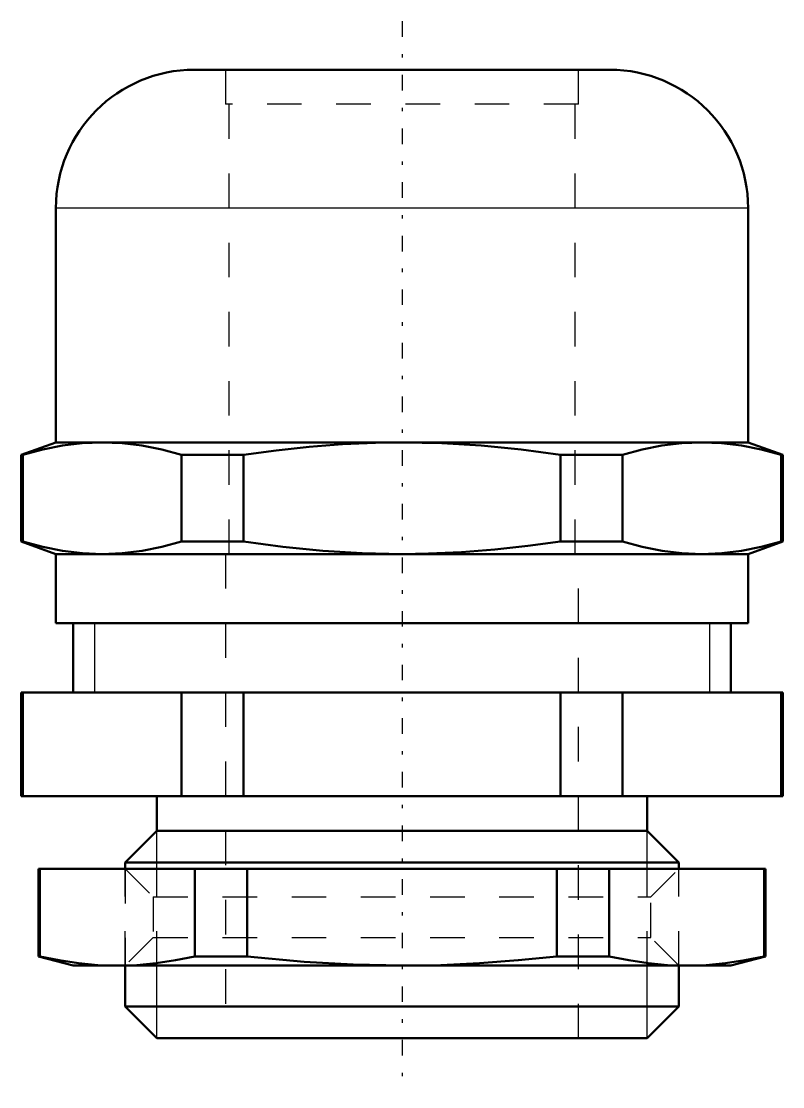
# Model space of a CAD drawing. Header units: millimetres. Extents: x -11 to 11, y -1.4 to 29.4.
import ezdxf

# ---------------------------------------------------------------- set-up
doc = ezdxf.new("R2010")
doc.units = ezdxf.units.MM
doc.linetypes.add('Center', pattern=[1.5, 0.45, -0.5, 0.05, -0.5])
doc.linetypes.add('Dashed', pattern=[2, 1, -1])
for name, color, linetype, lineweight in [('AM_0', 7, 'Continuous', 50), ('AM_4', 3, 'Continuous', 25), ('AM_5', 3, 'Continuous', 25), ('AM_7', 7, 'Center', 25), ('AM_9', 6, 'Dashed', 25)]:
    doc.layers.add(name, color=color, linetype=linetype, lineweight=lineweight)

# ---------------------------------------------------------------- blocks, each defined once
blk = doc.blocks.new('1_2411_811_02_0_in_2411_811_10__0')
at = {"layer": 'AM_0'}
for p, q in [((-10.5, 4.9), (-10.5, 2.368)), ((-10.5, 4.9), (10.5, 4.9)), ((-10.463, 2.368), (-10.463, 4.9)), ((-5.991, 4.9), (-5.991, 2.368)), ((-4.472, 2.368), (-4.472, 4.9)), ((4.472, 4.9), (4.472, 2.368)), ((5.991, 2.368), (5.991, 4.9)), ((10.463, 4.9), (10.463, 2.368)), ((10.5, 2.368), (10.5, 4.9)), ((-10.5, 2.368), (-9.5, 2.1)), ((-10.5, 2.368), (-10.463, 2.368)), ((-5.991, 2.368), (-4.472, 2.368)), ((4.472, 2.368), (5.991, 2.368)), ((9.5, 2.1), (10.5, 2.368)), ((10.463, 2.368), (10.5, 2.368)), ((-9.5, 2.1), (9.5, 2.1))]:
    blk.add_line(p, q, dxfattribs=at)
for points in [[(-8.227, 2.1), (-8.787, 2.118), (-9.345, 2.17), (-9.905, 2.254), (-10.463, 2.368)], [(-5.991, 2.368), (-6.548, 2.254), (-7.106, 2.17), (-7.666, 2.118), (-8.227, 2.1)], [(0, 2.1), (-1.411, 2.128), (-2.823, 2.21), (-4.472, 2.368)], [(4.472, 2.368), (3.359, 2.254), (2.243, 2.17), (1.122, 2.118), (0, 2.1)], [(8.227, 2.1), (7.668, 2.118), (7.109, 2.17), (6.55, 2.254), (5.991, 2.368)], [(10.463, 2.368), (9.907, 2.254), (9.349, 2.17), (8.788, 2.118), (8.227, 2.1)]]:
    blk.add_lwpolyline(points, dxfattribs=at)
at = {"layer": 'AM_5', "linetype": 'Dashed'}
for p, q in [((-8, 2.1), (-8, 4.9)), ((8, 2.1), (8, 4.9))]:
    blk.add_line(p, q, dxfattribs=at)
at = {"layer": 'AM_9'}
for p, q in [((-8, 4.9), (-7.188, 4.088)), ((7.188, 4.088), (8, 4.9)), ((-7.188, 4.088), (-7.188, 2.912)), ((-7.188, 4.088), (7.188, 4.088)), ((7.188, 2.912), (7.188, 4.088)), ((-7.188, 2.912), (-8, 2.1)), ((-7.188, 2.912), (7.188, 2.912)), ((8, 2.1), (7.188, 2.912))]:
    blk.add_line(p, q, dxfattribs=at)
blk = doc.blocks.new('2_2411_811_10__01_0_in_2411_811_10__0')
at = {"layer": 'AM_0'}
for p, q in [((6, 28), (-6, 28)), ((-10, 24), (-10, 17.228)), ((10, 17.228), (10, 24)), ((-10, 17.228), (-11, 16.864)), ((10, 17.228), (-10, 17.228)), ((11, 16.864), (10, 17.228)), ((-11, 16.864), (-11, 14.364)), ((-10.952, 16.864), (-11, 16.864)), ((-10.952, 14.364), (-10.952, 16.864)), ((-4.583, 16.864), (-6.369, 16.864)), ((-6.369, 16.864), (-6.369, 14.364)), ((-4.583, 14.364), (-4.583, 16.864)), ((4.583, 16.864), (4.583, 14.364)), ((6.369, 16.864), (4.583, 16.864)), ((6.369, 14.364), (6.369, 16.864)), ((11, 16.864), (10.952, 16.864)), ((10.952, 16.864), (10.952, 14.364)), ((11, 14.364), (11, 16.864)), ((-10.952, 14.364), (-11, 14.364)), ((-11, 14.364), (-10, 14)), ((-4.583, 14.364), (-6.369, 14.364)), ((6.369, 14.364), (4.583, 14.364)), ((10, 14), (11, 14.364)), ((11, 14.364), (10.952, 14.364)), ((10, 14), (-10, 14)), ((-10, 14), (-10, 12)), ((10, 12), (10, 14)), ((10, 12), (-10, 12)), ((-9.5, 12), (-9.5, 10)), ((9.5, 10), (9.5, 12)), ((-11, 10), (-11, 7)), ((11, 10), (-11, 10)), ((-10.952, 7), (-10.952, 10)), ((-6.369, 10), (-6.369, 7)), ((-4.583, 7), (-4.583, 10)), ((4.583, 10), (4.583, 7)), ((6.369, 7), (6.369, 10)), ((10.952, 10), (10.952, 7)), ((11, 7), (11, 10)), ((11, 7), (-11, 7)), ((-7.08, 7), (-7.08, 6)), ((7.08, 6), (7.08, 7)), ((-7.08, 6), (-8, 5.08)), ((7.08, 6), (-7.08, 6)), ((8, 5.08), (7.08, 6)), ((-8, 5.08), (-8, 4.9)), ((8, 5.08), (-8, 5.08)), ((8, 4.9), (8, 5.08)), ((-8, 2.1), (-8, 0.92)), ((8, 0.92), (8, 2.1)), ((-8, 0.92), (-7.08, 0)), ((8, 0.92), (-8, 0.92)), ((7.08, 0), (8, 0.92)), ((7.08, 0), (-7.08, 0))]:
    blk.add_line(p, q, dxfattribs=at)
for points in [[(-10.952, 16.864), (-10.383, 17.018), (-9.812, 17.133), (-9.237, 17.204), (-8.66, 17.228)], [(-8.66, 17.228), (-8.087, 17.204), (-7.515, 17.134), (-6.941, 17.019), (-6.369, 16.864)], [(-4.583, 16.864), (-3.634, 16.995), (-2.682, 17.099), (-1.724, 17.174), (-0.763, 17.217), (0, 17.228)], [(0, 17.228), (1.147, 17.204), (2.291, 17.134), (3.439, 17.019), (4.583, 16.864)], [(6.369, 16.864), (6.937, 17.018), (7.508, 17.133), (8.084, 17.204), (8.66, 17.228)], [(8.66, 17.228), (9.234, 17.204), (9.806, 17.134), (10.38, 17.019), (10.952, 16.864)], [(-8.66, 14), (-9.234, 14.024), (-9.806, 14.094), (-10.38, 14.209), (-10.952, 14.364)], [(-6.369, 14.364), (-6.937, 14.21), (-7.508, 14.095), (-8.084, 14.024), (-8.66, 14)], [(0, 14), (-1.147, 14.024), (-2.291, 14.094), (-3.439, 14.209), (-4.583, 14.364)], [(4.583, 14.364), (3.634, 14.233), (2.682, 14.129), (1.724, 14.054), (0.763, 14.011), (0, 14)], [(8.66, 14), (8.087, 14.024), (7.515, 14.094), (6.941, 14.209), (6.369, 14.364)], [(10.952, 14.364), (10.383, 14.21), (9.812, 14.095), (9.237, 14.024), (8.66, 14)]]:
    blk.add_lwpolyline(points, dxfattribs=at)
for centre, start, end in [((-6, 24), 90, 180), ((6, 24), 360, 90)]:
    blk.add_arc(centre, 4, start, end, dxfattribs=at)
at = {"layer": 'AM_4'}
blk.add_line((10, 24), (-10, 24), dxfattribs=at)
at = {"layer": 'AM_5'}
for p, q in [((-8.886, 12), (-8.886, 10)), ((8.886, 12), (8.886, 10)), ((-7.08, 4.9), (-7.08, 6)), ((7.08, 4.9), (7.08, 6)), ((-7.08, 0), (-7.08, 2.1)), ((7.08, 0), (7.08, 2.1))]:
    blk.add_line(p, q, dxfattribs=at)
at = {"layer": 'AM_5', "linetype": 'Dashed'}
for p, q in [((-7.08, 2.1), (-7.08, 4.9)), ((7.08, 2.1), (7.08, 4.9))]:
    blk.add_line(p, q, dxfattribs=at)
at = {"layer": 'AM_7'}
blk.add_line((0, 29.4), (0, -1.4), dxfattribs=at)
at = {"layer": 'AM_9'}
for p, q in [((-5.1, 28), (-5.1, 27)), ((5.1, 27), (5.1, 28)), ((5.1, 27), (-5.1, 27)), ((-5, 27), (-5, 14)), ((5, 14), (5, 27)), ((-5.1, 14), (-5.1, 0)), ((5.1, 0), (5.1, 14)), ((-8, 4.9), (-8, 2.1)), ((8, 2.1), (8, 4.9))]:
    blk.add_line(p, q, dxfattribs=at)

msp = doc.modelspace()

# ---------------------------------------------------------------- block references
for name in ['2_2411_811_10__01_0_in_2411_811_10__0', '1_2411_811_02_0_in_2411_811_10__0']:
    msp.add_blockref(name, (0, 0))

doc.saveas('drawing.dxf')
